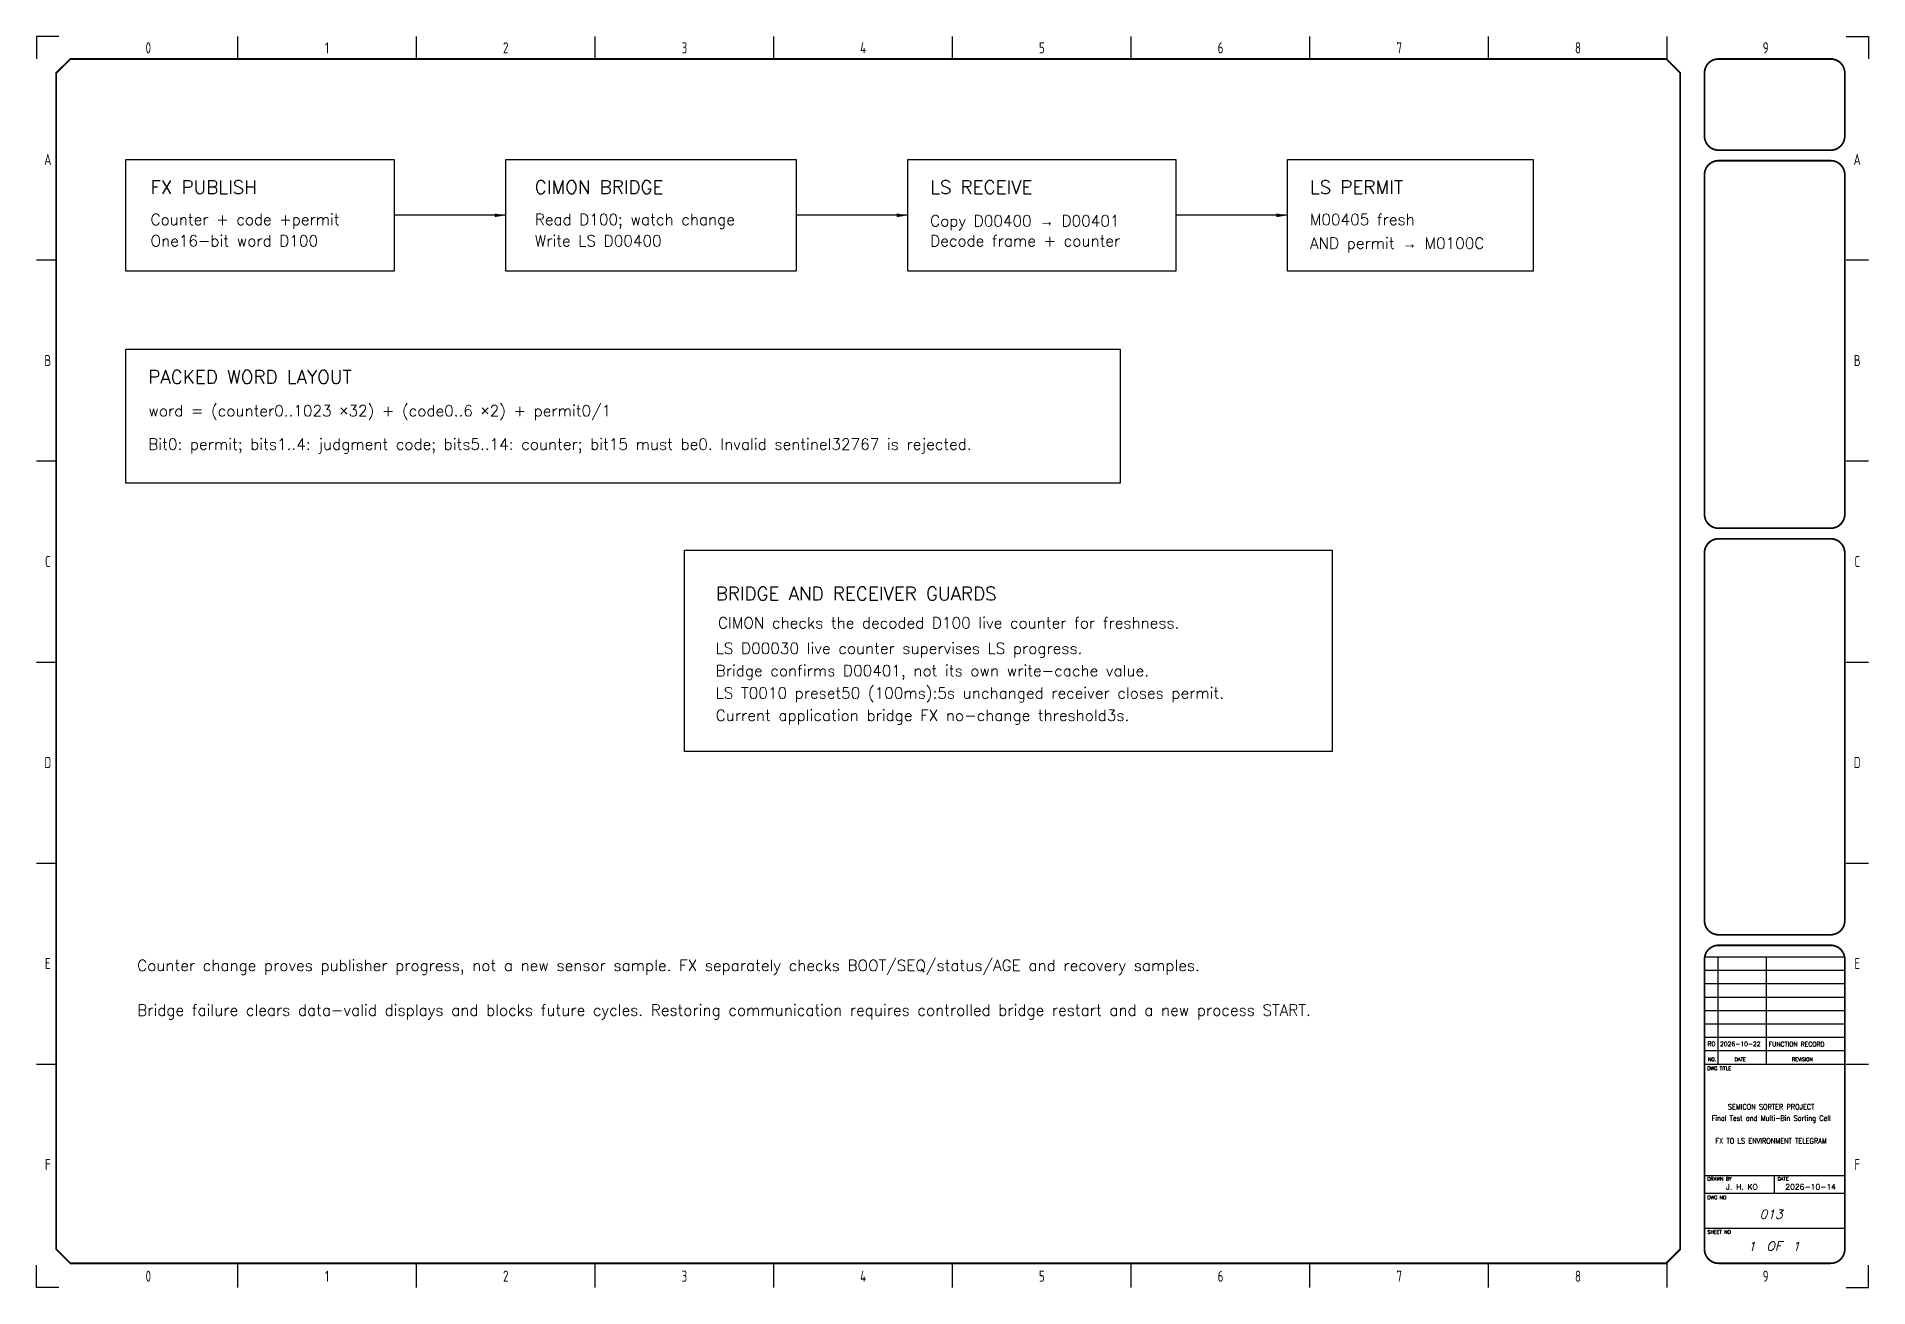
# Model space of a CAD drawing. Extents: x 5 to 415, y 5 to 285.
import ezdxf
from ezdxf.enums import TextEntityAlignment as Align

# ---------------------------------------------------------------- set-up
doc = ezdxf.new("R2010")
doc.units = 0
doc.header["$LTSCALE"] = 10
for name, color, linetype in [('SYMS', 7, 'Continuous'), ('TEXT', 7, 'Continuous'), ('TITLE', 7, 'Continuous'), ('Title blocks', 7, 'Continuous')]:
    doc.layers.add(name, color=color, linetype=linetype)
doc.styles.add('ISO8', font='ISO8.shx', dxfattribs={"width": 0.8})
doc.styles.add('ITALIC', font='ITALIC')
doc.styles.add('ROMANS', font='romans')
doc.dimstyles.get("Standard").update_dxf_attribs({"dimtxt": 0.18, "dimasz": 0.18, "dimexe": 0.18, "dimexo": 0.0625, "dimgap": 0.09, "dimtad": 0, "dimtih": 1, "dimtoh": 1, "dimdec": 4, "dimzin": 0, "dimdsep": 46, "dimtxsty": 'Standard', "dimcen": 0.09, "dimadec": 0, "dimazin": 0, "dimtfac": 1, "dimtdec": 4, "dimtofl": 0, "dimtmove": 0, "dimatfit": 3, "dimfxl": 1, "dimtolj": 1, "dimtzin": 0, "dimarcsym": 0})

# ---------------------------------------------------------------- blocks, each defined once
blk = doc.blocks.new('Title_blocks_A3')
at = {"layer": 'TITLE'}
for p, q in [((372.89, 276.86), (372.89, 259.33)), ((378.33, 79), (409.73, 79)), ((381.28, 79), (381.28, 55)), ((392.12, 79), (392.12, 55)), ((378.33, 76), (409.73, 76)), ((378.32, 73), (409.73, 73)), ((378.32, 70), (409.73, 70)), ((378.32, 67), (409.73, 67)), ((378.32, 64), (409.73, 64)), ((378.32, 61), (409.72, 61)), ((378.32, 58), (409.72, 58)), ((378.32, 55), (409.72, 55)), ((372.89, 13.53), (372.89, 37.81)), ((378.32, 30.02), (409.72, 30.02)), ((394.02, 26.1), (394.02, 30.02)), ((378.32, 26.1), (409.72, 26.1)), ((378.32, 18.24), (409.72, 18.24))]:
    blk.add_line(p, q, dxfattribs=at)
at = {"layer": 'TITLE', "const_width": 0.392}
blk.add_lwpolyline([(372.89, 13.53), (372.89, 276.86), (369.75, 280), (12.53, 280), (9.39, 276.86), (9.39, 13.53), (12.53, 10.39), (369.75, 10.39)], close=True, dxfattribs=at)
for points in [[(381.46, 280, 0.414214), (378.32, 276.86, 0.414214)], [(409.72, 276.86, 0.414214), (406.58, 280, 0.414214)], [(378.32, 262.73, 0.414214), (381.46, 259.59, 0.414214)], [(406.58, 259.59, 0.414214), (409.72, 262.73, 0.414214)], [(381.46, 257.23, 0.414214), (378.32, 254.09, 0.414214)], [(409.72, 254.09, 0.414214), (406.58, 257.23, 0.414214)], [(378.32, 178.08, 0.414214), (381.46, 174.94, 0.414214)], [(406.58, 174.94, 0.414214), (409.72, 178.08, 0.414214)], [(381.46, 172.58, 0.414214), (378.32, 169.44, 0.414214)], [(409.72, 169.44, 0.414214), (406.58, 172.58, 0.414214)], [(378.32, 87.08, 0.414214), (381.46, 83.94, 0.414214)], [(406.58, 83.94, 0.414214), (409.72, 87.08, 0.414214)], [(381.46, 81.58, 0.414214), (378.32, 78.44, 0.414214)], [(409.72, 78.44, 0.414214), (406.58, 81.58, 0.414214)], [(378.32, 13.53, 0.414214), (381.46, 10.39, 0.414214)], [(406.58, 10.39, 0.414214), (409.72, 13.53, 0.414214)]]:
    blk.add_lwpolyline(points, format="xyb", dxfattribs=at)
for points in [[(406.58, 280), (381.46, 280)], [(378.32, 276.86), (378.32, 262.73)], [(409.72, 276.86), (409.72, 262.73)], [(406.58, 259.59), (381.46, 259.59)], [(378.32, 254.09), (378.32, 178.08)], [(406.58, 257.23), (381.46, 257.23)], [(409.72, 254.09), (409.72, 178.08)], [(381.46, 174.94), (406.58, 174.94)], [(381.46, 172.58), (406.58, 172.58)], [(381.46, 83.94), (406.58, 83.94)], [(378.32, 78.44), (378.32, 13.53)], [(381.46, 81.58), (406.58, 81.58)], [(409.72, 78.44), (409.72, 13.53)], [(381.46, 10.39), (406.58, 10.39)]]:
    blk.add_lwpolyline(points, dxfattribs=at)
at = {"layer": 'TITLE', "color": 7, "const_width": 0.392}
for points in [[(378.32, 169.44), (378.32, 87.08)], [(409.72, 169.44), (409.72, 87.08)]]:
    blk.add_lwpolyline(points, dxfattribs=at)
at = {"layer": 'Title blocks', "color": 7}
for p, q in [((50, 280), (50, 285)), ((90, 280), (90, 285)), ((130, 280), (130, 285)), ((170, 280), (170, 285)), ((250, 280), (250, 285)), ((290, 280), (290, 285)), ((330, 280), (330, 285)), ((370, 280), (370, 285)), ((5, 235), (9.39, 235)), ((410, 235), (415, 235)), ((5, 190), (9.39, 190)), ((410, 190), (415, 190)), ((5, 100), (9.39, 100)), ((410, 100), (415, 100)), ((5, 55), (9.39, 55)), ((410, 55), (415, 55)), ((50, 5), (50, 10.39)), ((90, 5), (90, 10.39)), ((130, 5), (130, 10.39)), ((170, 5), (170, 10.39)), ((250, 5), (250, 10.39)), ((290, 5), (290, 10.39)), ((330, 5), (330, 10.39)), ((370, 5), (370, 10.64))]:
    blk.add_line(p, q, dxfattribs=at)
at = {"layer": 'Title blocks', "color": 2}
for p, q in [((210, 280), (210, 285)), ((5, 145), (9.39, 145)), ((410, 145), (415, 145)), ((210, 5), (210, 10.39))]:
    blk.add_line(p, q, dxfattribs=at)
at = {"layer": 'Title blocks'}
for points in [[(10, 285), (5, 285), (5, 280)], [(410, 285), (415, 285), (415, 280)], [(10, 5), (5, 5), (5, 10)], [(410, 5), (415, 5), (415, 10)]]:
    blk.add_lwpolyline(points, dxfattribs=at)
at = {"layer": 'TITLE', "color": 1, "style": 'ROMANS'}
for s, p in [('DWG TITLE', (378.97, 53.64)), ('DRAWN BY', (378.97, 28.91)), ('DATE', (394.67, 28.91)), ('DWG NO', (378.97, 24.72)), ('SHEET NO', (378.97, 17))]:
    blk.add_text(s, height=0.785, dxfattribs=at).set_placement(p)
at = {"layer": 'TITLE', "color": 1}
for s, height, style, p in [('NO.', 0.785, 'ROMANS', (380.02, 56.04)), ('DATE', 0.785, 'ROMANS', (386.32, 56.04)), ('REVISION', 0.785, 'ROMANS', (400.23, 56.04)), ('OF', 2, 'ITALIC', (393.89, 14.25))]:
    blk.add_text(s, height=height, dxfattribs=dict(at, style=style)).set_placement(p, align=Align.MIDDLE)
at = {"layer": 'TITLE', "color": 1, "style": 'ROMANS', "width": 0.8}
for tag, p in [('TITLE#1', (393.23, 44.81)), ('TITLE#2', (393.23, 42.27)), ('TITLE#3', (393.23, 39.73)), ('TITLE#4', (393.23, 37.18))]:
    blk.add_attdef(tag, text='', height=1.2, dxfattribs=at).set_placement(p, align=Align.CENTER)
at = {"layer": 'TITLE', "color": 1}
for tag, p, height, style in [('DRAWNBY', (383.14, 26.88), 1.25, 'ROMANS'), ('DATE', (396.4, 26.88), 1.25, 'ROMANS'), ('SHTS', (397.95, 13.15), 2, 'ITALIC')]:
    blk.add_attdef(tag, p, '', height=height, dxfattribs=dict(at, style=style))
at = {"layer": 'TITLE', "color": 1, "style": 'ITALIC'}
blk.add_attdef('DWG#', text='', height=2, dxfattribs=at).set_placement((393.23, 20.38), align=Align.CENTER)
blk.add_attdef('SH#', text='', height=2, dxfattribs=at).set_placement((389.77, 13.15), align=Align.RIGHT)
at = {"layer": 'TITLE', "color": 7, "flags": 9}
blk.add_attdef('WD_TB', (381.46, 10.39), '', height=1.57, dxfattribs=at)
at = {"layer": 'Title blocks', "style": 'ISO8', "width": 0.8}
for s, p in [('0', (30, 282.5)), ('1', (70, 282.5)), ('2', (110, 282.5)), ('3', (150, 282.5)), ('4', (190, 282.5)), ('5', (230, 282.5)), ('6', (270, 282.5)), ('7', (310, 282.5)), ('8', (350, 282.5)), ('9', (392, 282.5)), ('A', (7.5, 257.5)), ('A', (412.5, 257.5)), ('B', (7.5, 212.5)), ('B', (412.5, 212.5)), ('C', (7.5, 167.5)), ('C', (412.5, 167.5)), ('D', (7.5, 122.5)), ('D', (412.5, 122.5)), ('E', (7.5, 77.5)), ('E', (412.5, 77.5)), ('F', (7.5, 32.5)), ('F', (412.5, 32.5)), ('0', (30, 7.5)), ('1', (70, 7.5)), ('2', (110, 7.5)), ('3', (150, 7.5)), ('4', (190, 7.5)), ('5', (230, 7.5)), ('6', (270, 7.5)), ('7', (310, 7.5)), ('8', (350, 7.5)), ('9', (392, 7.5))]:
    blk.add_text(s, height=2.5, dxfattribs=at).set_placement(p, align=Align.MIDDLE)

msp = doc.modelspace()

# ---------------------------------------------------------------- linework, layer by layer
for points in [[(25, 257.5), (85, 257.5), (85, 232.5), (25, 232.5)], [(110, 257.5), (175, 257.5), (175, 232.5), (110, 232.5)], [(200, 257.5), (260, 257.5), (260, 232.5), (200, 232.5)], [(285, 257.5), (340, 257.5), (340, 232.5), (285, 232.5)], [(25, 215), (247.5, 215), (247.5, 185), (25, 185)], [(150, 170), (295, 170), (295, 125), (150, 125)]]:
    msp.add_lwpolyline(points, close=True)

# ---------------------------------------------------------------- block references
at = {"layer": 'SYMS'}
msp.add_blockref('Title_blocks_A3', (0, 0), dxfattribs=at).add_auto_attribs({'TITLE#1': 'SEMICON SORTER PROJECT', 'DATE': '2026-10-14', 'DRAWNBY': 'J. H. KO', 'SH#': '1', 'TITLE#2': 'Final Test and Multi-Bin Sorting Cell', 'TITLE#4': 'FX TO LS ENVIRONMENT TELEGRAM', 'DWG#': '013', 'SHTS': '1'})

# ---------------------------------------------------------------- texts
at = {"attachment_point": 1}
for s, insert, char_height, width in [('{\\Fromans|c0;Copy D00400 \\fGulim|b0|i0|c129|p50;→\\Fromans|c129; \\Fromans|c0;D00401}', (205, 245), 2.5, 51.2152), ('{\\Fromans|c0;AND permit \\fGulim|b0|i0|c129|p50;→\\Fromans|c129; \\Fromans|c0;M0100C}', (290, 240), 2.5, 44.5836), ('{\\Fromans|c0;word = (counter0..1023 \\fArial|b0|i0|c0|p34;×\\Fromans|c0;32) + (code0..6 \\fArial|b0|i0|c0|p34;×\\Fromans|c0;2) + permit0/1}', (30, 202.5), 2.5, 126.7831), ('{\\Fromans|c0;Bit0: permit; bits1..4: judgment code; bits5..14: counter; bit15 must be0. Invalid sentinel32767 is rejected.}', (30, 195), 2.5, 243.6875), ('{\\Fromans|c0;CIMON checks the decoded D100 live counter for freshness.}', (157.5, 155), 2.5, 141.3125), ('{\\Fromans|c0;Counter change proves publisher progress, not a new sensor sample. FX separately checks BOOT/SEQ/status/AGE and recovery samples.}', (27.5, 78.33), 2.5, 323.75), ('{\\Fromans|c129;2026-10-22}', (381.79, 60), 1, 22.575), ('{\\Fromans|c0;FUNCTION RECORD}', (392.68, 59.94), 1, 22.575)]:
    msp.add_mtext(s, dxfattribs=dict(at, insert=insert, char_height=char_height, width=width))
at = {"insert": (379, 60.03), "char_height": 1, "attachment_point": 1}
msp.add_mtext_dynamic_manual_height_columns('{\\Fromans|c129;R0}', width=2.5, gutter_width=12.5, heights=[0], dxfattribs=at)
at = {"layer": 'TEXT', "style": 'ROMANS'}
for s, height, p in [('FX PUBLISH', 3, (30.5, 249.81)), ('CIMON BRIDGE', 3, (116.5, 249.81)), ('LS RECEIVE', 3, (205, 249.81)), ('LS PERMIT', 3, (290, 249.81)), ('Counter + code +permit', 2.5, (30.5, 242.81)), ('Read D100; watch change', 2.5, (116.5, 242.81)), ('M00405 fresh', 2.5, (290, 242.81)), ('One16-bit word D100', 2.5, (30.5, 238.03)), ('Write LS D00400', 2.5, (116.5, 238.03)), ('Decode frame + counter', 2.5, (205, 238.03)), ('PACKED WORD LAYOUT', 3, (30, 207.31)), ('BRIDGE AND RECEIVER GUARDS', 3, (157, 158.81)), ('LS D00030 live counter supervises LS progress.', 2.5, (157, 146.81)), ('Bridge confirms D00401, not its own write-cache value.', 2.5, (157, 141.81)), ('LS T0010 preset50 (100ms):5s unchanged receiver closes permit.', 2.5, (157, 136.81)), ('Current application bridge FX no-change threshold3s.', 2.5, (157, 131.81)), ('Bridge failure clears data-valid displays and blocks future cycles. Restoring communication requires controlled bridge restart and a new process START.', 2.5, (27.5, 65.81))]:
    msp.add_text(s, height=height, dxfattribs=at).set_placement(p)

# ---------------------------------------------------------------- leaders
for points in [[(110, 245), (85, 245)], [(200, 245), (175, 245)], [(285, 245), (260, 245)]]:
    msp.add_leader(points, dimstyle='Standard', override={"dimtxt": 2.5, "dimasz": 2.5, "dimexe": 1.25, "dimexo": 0.625, "dimgap": 0.625, "dimtad": 1, "dimtih": 0, "dimtoh": 0, "dimdec": 2, "dimzin": 8, "dimdsep": 44, "dimcen": 2.5, "dimtdec": 2, "dimtofl": 1, "dimtolj": 0, "dimtzin": 8})

doc.saveas('drawing.dxf')
